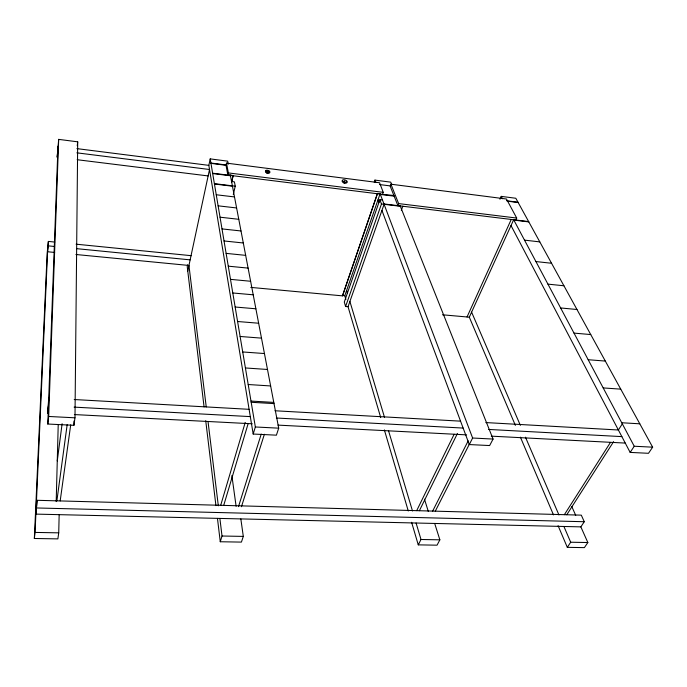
<?xml version="1.0" encoding="UTF-8"?>
<svg xmlns="http://www.w3.org/2000/svg" width="687" height="687" viewBox="0 0 687 687"><rect width="100%" height="100%" fill="white"/><g stroke="black" fill="none" stroke-linecap="round" stroke-linejoin="round"><path stroke-width="1.03" d="M57.991 146.228L47.789 424.034L73.921 425.305L73.973 421.028M73.921 425.305L74.986 417.808L77.7 141.823L58.678 139.375L57.141 157.246L57.837 150.444M54.78 242.056L48.373 241.42L47.171 253.125L34.35 538.488L57.88 538.883L58.73 532.846L59.159 514.666M56.197 501.604L58.223 424.497M47.789 424.034L48.674 416.468L58.678 139.375M34.35 538.488L35.063 532.416L47.781 247.303M580.858 526.877L35.99 514.116L37.046 500.299L581.296 515.147L584.268 521.725L580.858 526.877L587.84 542.532L584.379 547.625L567.307 547.341L558.093 525.701M35.99 514.116L37.046 500.299M54.659 252.438L47.583 251.751L48.373 241.42M77.253 145.713L77.7 141.823M48.743 398.099L47.592 413.188L48.459 405.742M57.27 460.9L62.113 423.724M56.875 500.84L67.163 424.695M60.181 500.935L70.701 424.867M187.628 264.804L187.233 266.65L204.073 406.91M230.317 175.056L278.707 428.164L276.406 435.172L253.185 434.038L208.839 165.361L210.213 158.895L227.655 161.144L228.247 164.236M187.757 271.004L209.518 169.509L76.875 152.84M226.504 163.128L228.359 172.918L227.861 175.099L226.014 165.292L226.504 163.128L379.567 182.751L383.252 192.334L382.539 194.387L212.626 173.193M231.708 181.626L233.151 175.408L231.777 181.978M233.288 194.507L235.255 186.186L234.404 181.84L231.545 181.488M267.449 172.111C266.676 170.531 268.815 171.93 267.38 171.346M267.982 171.424L267.861 172.051L267.243 171.939M220.699 505.314L245.225 422.419M223.713 505.392L248.153 423.604M344.831 182.948L343.646 182.742L344.539 182.596M253.185 434.038L255.349 426.979L210.213 158.895M240.836 518.917L243.301 536.401L241.429 542.103L220.269 541.751L222.021 536.015L219.874 518.427M238.475 506.637L261.232 434.081M241.446 506.723L264.392 434.236M374.252 182.132L374.939 180.114L390.731 182.149L391.702 184.563M250.781 287.398L342.478 295.857L377.154 194.438M342.478 295.857L377.507 193.425L380.1 193.751L472.622 438.023L469.29 444.566L489.642 445.554L493.068 439.062L400.203 205.92M345.905 299.472L344.797 295.719L380.1 193.751M382.487 200.046L379.868 199.728L344.29 302.065L345.587 306.505L348.043 306.728L380.727 417.584M345.587 306.505L381.474 203.979L379.868 199.728M390.929 184.202L390.216 186.229L397.893 205.645L398.64 203.592L390.929 184.202L506.474 199.015L516.701 218.054L515.808 220.003M348.043 306.728L384.093 204.297M401.32 210.265L402.797 206.237M499.964 199.256L501.227 196.379L515.817 198.26L652.65 447.177L648.494 453.3L630.159 452.407L511.008 225.568M467.04 316.973L511.24 219.445M515.379 425.373L469.307 317.179L513.661 219.746L634.238 446.241L652.65 447.177M416.691 510.656L454.124 434.296M419.362 510.733L457.43 433.488M432.647 511.094L468.182 440.865M435.292 511.162L469.53 443.854M434.699 523.46L439.86 539.827L437.044 545.177L418.263 544.868L421.002 539.484L416.082 523.022M564.37 514.683L610.477 442.402M622.319 423.845L618.394 429.993L485.846 422.574M566.801 514.752L613.62 441.638M567.307 547.341L570.691 542.223L563.915 526.482M630.159 452.407L634.238 446.241M35.063 532.416L58.73 532.846M421.002 539.484L439.86 539.827M570.691 542.223L587.84 542.532M222.021 536.015L243.301 536.401M36.703 507.968L584.268 521.725M74.385 414.57L252.292 423.785M278.012 425.116L466.636 434.871M491.291 436.151L625.256 443.081M48.674 416.468L74.986 417.808M255.349 426.979L278.707 428.164M472.622 438.023L493.068 439.062M74.119 407.125L250.308 416.605M276.363 418.014L463.141 428.07M488.534 429.435L621.872 436.614M74.205 399.525L249.106 409.323M274.998 410.766L460.556 421.157M250.987 401.071L273.778 402.402M621.735 422.754L639.803 423.81M251.184 402.273L274.01 403.604M248.196 384.522L270.635 385.948M245.414 367.966L267.483 369.469M603.195 387.923L620.747 389.143M242.717 351.959L264.435 353.539M240.115 336.475L261.489 338.133M588.184 359.722L605.316 361.07M237.59 321.507L258.647 323.225M574.014 333.109L590.743 334.56M235.152 307.012L255.882 308.789M442.454 314.783L469.307 317.179M232.79 292.971L253.211 294.809M342.375 295.496L344.797 295.719M230.497 279.36L250.618 281.258M560.618 307.948L576.968 309.502M75.922 254.499L188.942 265.457L206.237 406.902M48.184 245.86L54.273 246.461M76.549 248.651L190.144 259.858M228.273 266.17L248.11 268.11M76.111 244.186L191.312 255.693M547.943 284.135L563.924 285.766M226.117 253.374L245.671 255.358M224.031 240.957L243.301 242.983M535.92 261.558L551.549 263.258M222.004 228.908L241.008 230.969M220.029 217.195L238.775 219.299M524.507 240.124L539.802 241.893M218.114 205.825L236.603 207.955M216.259 194.765L234.499 196.929M398.64 203.592L516.701 218.054M383.964 203.945L528.629 221.566M214.387 183.644L235.255 186.186M381.474 203.979L400.349 206.28M513.85 220.089L528.827 221.91M214.447 184.013L232.446 186.203M77.159 159.719L208.144 175.932M228.359 172.918L383.252 192.334M227.792 174.738L232.206 175.288M393.874 195.469L382.539 194.387M212.687 173.553L230.454 175.769M380.366 194.447L394.14 196.164M210.909 163.025L226.384 165M379.645 184.563L390.225 185.911M506.474 200.75L517.998 202.218M210.969 163.369L226.014 165.292M507.71 201.214L518.178 202.545M76.918 148.624L208.839 165.361M344.591 181.42C343.912 180.114 346.403 181.729 343.981 181.703M501.227 196.379L502.489 198.758M571.816 506.602L575.74 515.413M471.6 312.147L520.36 425.356M525.452 437.172L558.943 514.949M520.403 437.172L553.482 514.881M374.939 180.114L375.858 182.536M377.987 199.857L379.001 202.562M381.938 210.437L469.29 444.566M424.472 499.157L428.302 511.411M346.617 290.464L347.45 293.272M349.898 301.456L384.565 417.516M388.559 430.861L412.492 510.973M384.359 429.899L408.276 510.991M411.607 522.283L418.263 544.868M231.863 475.559L236.113 506.285M208.058 421.792L218.329 505.812M205.731 420.71L215.933 505.649M217.461 518.393L220.269 541.751M269.596 172.008A2.198 1.125 15.5 0 1 268.471 173.227A2.198 1.125 15.5 0 1 265.714 172.197A2.198 1.125 15.5 0 1 266.358 170.805M268.497 171.14A2.198 1.125 15.5 0 1 268.969 171.398M346.712 181.729A2.482 1.245 17.8 0 1 345.879 183.128A2.482 1.245 17.8 0 1 342.813 182.244A2.482 1.245 17.8 0 1 342.59 180.535M267.587 173.115L266.968 172.969L267.587 173.115M266.333 172.051A2.207 1.125 15.5 0 0 269.828 172.076A2.207 1.125 15.5 0 0 266.994 170.213A2.207 1.125 15.5 0 0 266.333 172.051M342.873 181.523A2.482 1.245 17.8 0 0 346.961 182.115A2.482 1.245 17.8 0 0 344.333 179.771A2.482 1.245 17.8 0 0 342.873 181.523"/></g></svg>
